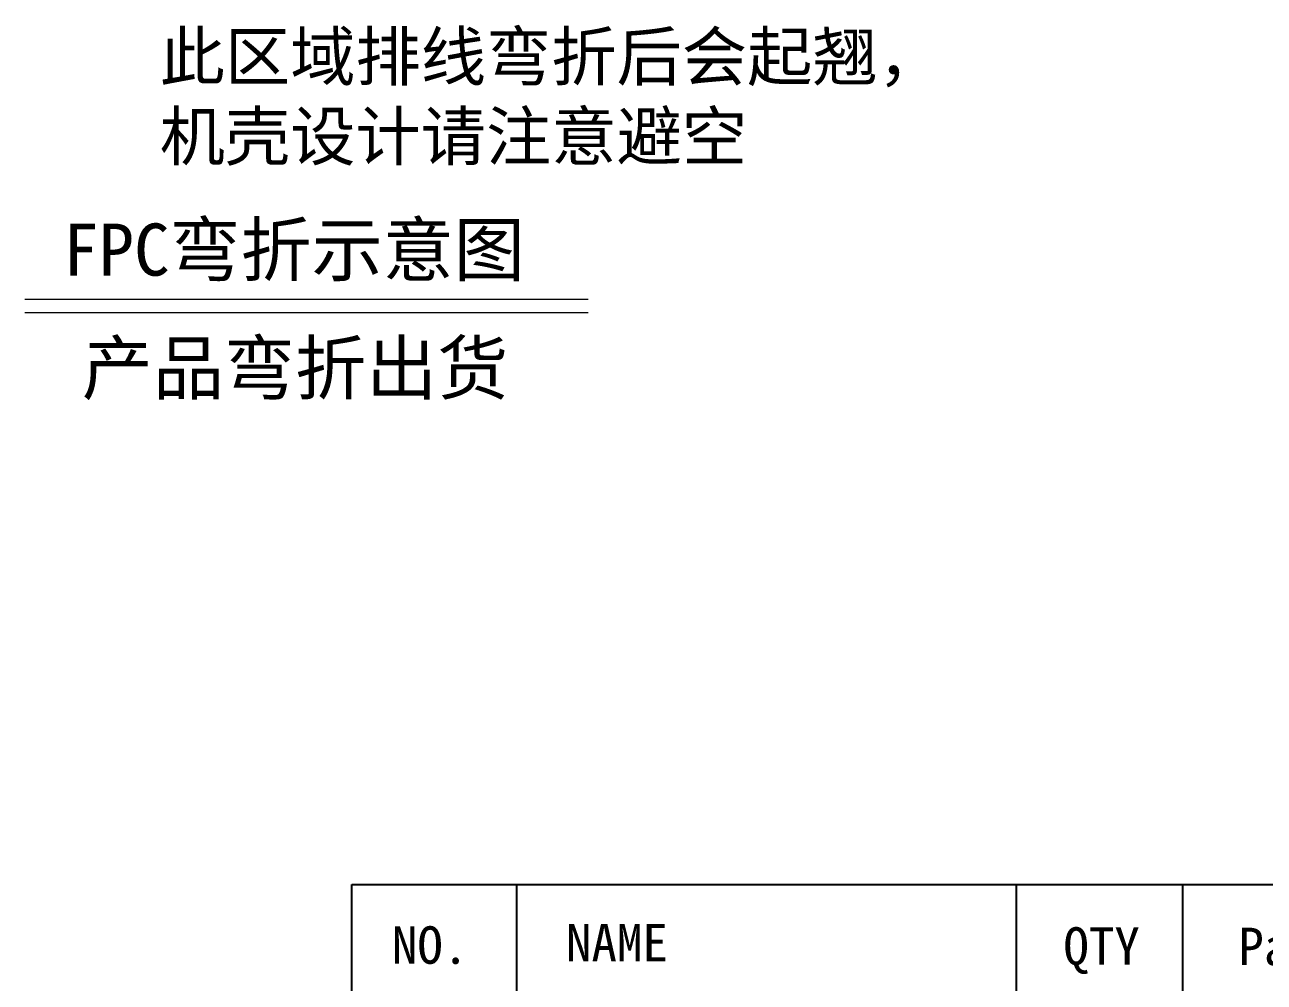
# Model space of a CAD drawing. Header units: inches. Extents: x 4091 to 6273, y -6229 to -5636.
# Drawn here: x 6070.3 to 6163.6, y -6039.7 to -5967.7 of the extents above; entities that cross this region are included whole.
import ezdxf
from ezdxf.enums import TextEntityAlignment as Align

# ---------------------------------------------------------------- set-up
doc = ezdxf.new("R2010")
doc.units = ezdxf.units.IN
doc.header["$LTSCALE"] = 0.5
doc.header["$MEASUREMENT"] = 0
doc.layers.get('0').update_dxf_attribs({"lineweight": 0})
doc.layers.add('BOM', color=7, linetype='Continuous')
doc.layers.add('LCM', color=2, linetype='Continuous', lineweight=0)
doc.styles.add('STYLE1', font='')
doc.styles.add('宋体', font='', dxfattribs={"width": 0.8, "height": 3.5})
doc.styles.add('宋体字', font='')
doc.styles.get('STYLE1').set_extended_font_data('SimSun')
doc.styles.get('宋体').set_extended_font_data('SimSun')
doc.styles.get('宋体字').set_extended_font_data('SimSun')

# ---------------------------------------------------------------- blocks, each defined once
blk = doc.blocks.new('CAD_BOM')
at = {"layer": 'BOM'}
for p, q in [((0, 6), (109.047, 6)), ((0, 0), (0, 6))]:
    blk.add_line(p, q, dxfattribs=at)
for points in [[(7.923, 6), (7.923, 0)], [(31.923, 6), (31.923, 0)], [(39.923, 6), (39.923, 0)]]:
    blk.add_lwpolyline(points, dxfattribs=at)
at = {"color": 7, "style": 'STYLE1', "width": 0.9}
blk.add_attdef('序号', text='', height=1.8, dxfattribs=at).set_placement((3.769, 3.091), align=Align.MIDDLE)
for tag, p in [('名称', (10.298, 2.307)), ('规格', (42.604, 2.124)), ('BOM描述', (86.916, 1.939))]:
    blk.add_attdef(tag, p, '', height=1.8, dxfattribs=at)
blk.add_attdef('数量', text='', height=1.8, dxfattribs=at).set_placement((36.036, 2.145), align=Align.CENTER)

msp = doc.modelspace()

# ---------------------------------------------------------------- linework, layer by layer
at = {"layer": 'LCM'}
for p, q in [((6070.3369, -5988.3576), (6112.7114, -5988.3576)), ((6070.3369, -5989.3387), (6112.7114, -5989.3387))]:
    msp.add_line(p, q, dxfattribs=at)

# ---------------------------------------------------------------- block references
at = {"layer": 'BOM', "lineweight": 0}
ref = msp.add_blockref('CAD_BOM', (6094.9274, -6041.7706), dxfattribs=dict(at, xscale=1.565566902863793, yscale=1.565566902863793, zscale=1.565566902863603))
ref.add_attrib('序号', 'NO.', dxfattribs={"layer": '0', "color": 7, "height": 2.81802, "style": 'STYLE1'}).set_placement((6100.8273, -6036.9312), align=Align.MIDDLE)
ref.add_attrib('名称', 'NAME', (6111.0498, -6038.1585), dxfattribs={"layer": '0', "color": 7, "height": 2.81802, "style": 'STYLE1'})
ref.add_attrib('数量', 'QTY', dxfattribs={"layer": '0', "color": 7, "height": 2.81802, "style": 'STYLE1'}).set_placement((6151.3448, -6038.412), align=Align.CENTER)
ref.add_attrib('规格', 'Part No.', (6161.6271, -6038.4452), dxfattribs={"layer": '0', "color": 7, "height": 2.81802, "style": 'STYLE1'})

# ---------------------------------------------------------------- texts
at = {"color": 1, "insert": (6080.482, -5968.2888), "char_height": 3.6, "width": 73.140726, "attachment_point": 1, "style": '宋体字'}
msp.add_mtext('此区域排线弯折后会起翘， \\P机壳设计请注意避空', dxfattribs=at)
at = {"layer": 'LCM', "style": '宋体'}
for s, p in [('FPC弯折示意图', (6073.2233, -5986.5754)), ('产品弯折出货', (6074.63, -5995.4813))]:
    msp.add_text(s, height=3.92, dxfattribs=at).set_placement(p)

doc.saveas('drawing.dxf')
